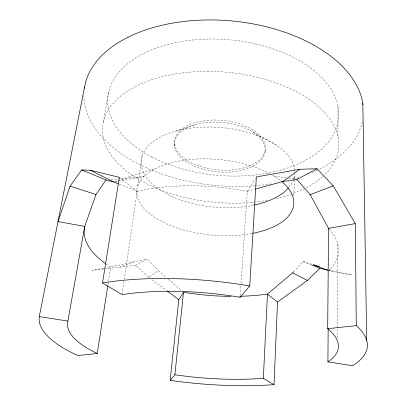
<?xml version="1.0" encoding="UTF-8"?>
<svg xmlns="http://www.w3.org/2000/svg" width="406" height="406" viewBox="0 0 406 406"><rect width="100%" height="100%" fill="white"/><g stroke="black" fill="none" stroke-linecap="round" stroke-linejoin="round"><path stroke-width="0.3" stroke-dasharray="2.03 1.52" d="M337.422 338.34L337.65 243.549M337.909 136.487L337.985 105.87M293.837 196.032L294.512 175.976M265.179 151.342A45.619 24.817 5.1 0 0 199.199 123.642A45.619 24.817 5.1 0 0 194.89 166.414A45.619 24.817 5.1 0 0 265.179 151.342L265.291 149.317A45.553 24.893 5.1 0 0 199.412 121.567A45.553 24.893 5.1 0 0 195.098 164.466A45.553 24.893 5.1 0 0 265.291 149.317M240.306 295.421L241.068 284.068M241.108 283.434L247.264 191.338L255.364 178.523M174.331 145.663L174.58 143.653M137.771 185.867L142.146 155.762M122.196 293.969L124.195 280.201M124.287 279.577L137.106 191.338L119.364 177.351M107.971 284.596L110.701 267.067A127.662 54.358 5.1 0 1 106.235 264.103M103.337 122.084L108.656 92.208M293.563 272.05L303.115 261.434L312.275 264.372M103.9 268.275L92.152 270.36L135.452 265.311L148.809 277.394L158.279 270.619L166.374 277.552M135.452 265.311L147.15 259.089L158.279 270.619M119.785 267.295L133.873 261.921L147.15 259.089M175.905 131.097L195.804 124.475M114.685 181.523L155.554 168.505M247.264 191.338L254.486 189.343M133.873 261.921L106.372 267.833M114.725 181.685L117.831 181.137M118.456 181.025L143.937 176.519L110.336 179.548M274.05 176.087L286.408 177.904M288.879 178.27L295.675 179.269M328.875 270.168L351.855 274.969L328.667 270.756A127.657 54.368 5.1 0 0 328.566 228.35M328.921 269.741L332.499 270.898M119.247 184.207L137.106 191.338M303.115 261.434L311.184 264.768M253.105 132.295L275.572 144.612M148.809 277.394L149.824 278.151M151.859 279.663L167.115 290.985M168.277 279.186L181.604 290.61M362.314 121.78A140.131 82.646 5.1 0 1 317.497 170.068M316.913 170.342A140.131 82.646 5.1 0 1 309.803 173.458M298.699 177.468A140.131 82.646 5.1 0 1 293.198 179.122M271.046 183.908A140.131 82.646 5.1 0 1 255.394 185.74M254.765 185.791A140.131 82.646 5.1 0 1 83.91 94.446M137.121 191.358A127.662 54.358 5.1 0 1 247.279 191.393M255.404 202.01A118.491 65.315 5.1 0 1 102.51 131.63A118.491 65.315 5.1 0 1 249.523 75.536A118.491 65.315 5.1 0 1 323.196 176.143M322.724 176.569A118.491 65.315 5.1 0 1 292.564 193.682M292 193.885A118.491 65.315 5.1 0 1 275.826 198.59M267.27 200.331A118.491 65.315 5.1 0 1 256.039 201.939M240.245 296.253A127.657 54.368 5.1 0 1 237.774 296.309M251.547 233.567A78.779 37.956 5.1 0 1 150.007 214.028A78.779 37.956 5.1 0 1 164.709 164.729A78.779 37.956 5.1 0 1 269.472 173.469M272.578 175.204A78.779 37.956 5.1 0 1 281.444 181.33M294.817 172.915A77.099 39.945 5.1 0 1 293.761 178.965M293.553 179.559A77.099 39.945 5.1 0 1 288.762 187.582M253.298 205.253A77.099 39.945 5.1 0 1 144.957 175.194A77.099 39.945 5.1 0 1 205.639 127.032A77.099 39.945 5.1 0 1 294.827 172.291M151.839 156.995A115.867 68.035 5.1 0 0 337.675 123.937A115.867 68.035 5.1 0 0 180.345 41.716A115.867 68.035 5.1 0 0 151.839 156.995"/><path stroke-width="0.61" d="M105.164 263.342A127.662 54.358 5.1 0 1 84.752 226.426L58.022 221.569L70.101 186.176L81.692 169.901L90.548 170.251L119.364 177.351L102.515 282.977L122.104 294.594A135.974 42.478 5.1 0 1 240.179 297.314L249.72 286.002L256.374 176.92L299.927 169.251L317.01 168.759L333.255 185.862L355.291 223.599L356.29 325.617A164.729 51.775 5.1 0 1 352.504 365.72L327.896 361.858A135.974 42.478 5.1 0 0 327.688 328.693L328.566 228.35L310.159 194.672L296.908 179.447L282.754 181.543L255.689 189.013M327.896 361.858L328.175 328.962M230.892 296.375A127.657 54.389 5.1 0 1 183.507 292.239L178.813 299.669L170.16 380.336A164.729 51.775 5.1 0 0 274.035 384.67L277.506 302.023L307.388 280.419L319.827 268.341L327.672 269.924M274.035 384.67L263.342 378.331L267.463 294.101L293.563 272.05M170.16 380.336L174.869 374.753L183.507 292.239M84.585 86.97L39.27 316.594A164.729 51.775 5.1 0 0 77.85 355.554L97.247 353.469L107.778 285.849M97.247 353.469A135.974 42.478 5.1 0 1 67.893 321.08L84.752 226.426L95.963 194.525L105.981 179.944L113.482 181.903L118.09 183.745M282.754 181.543L299.927 169.251M296.908 179.447L317.01 168.759M310.159 194.672L333.255 185.862M328.566 228.35L355.291 223.599M327.688 328.693L356.29 325.617M39.27 316.594L67.893 321.08M70.101 186.176L95.963 194.525M319.38 266.661L313.417 264.737L328.078 270.523M81.692 169.901L105.981 179.944M311.757 265.006L319.827 268.341M90.548 170.251L113.482 181.903M292.731 272.974L307.388 280.419M167.627 291.366L178.813 299.669M277.506 302.023L267.463 294.101A127.657 54.389 5.1 0 1 240.256 296.278M362.827 103.489L366.73 340.583M263.342 378.331A135.974 42.478 5.1 0 1 174.869 374.753M102.515 282.977A164.729 51.775 5.1 0 1 249.72 286.002M84.392 88.209A140.131 82.646 5.1 0 1 224.005 20.361A140.131 82.646 5.1 0 1 363.015 104.768M281.911 181.721A78.779 37.956 5.1 0 1 252.821 233.323M288.377 188.024A77.099 39.945 5.1 0 1 254.552 204.989"/></g></svg>
